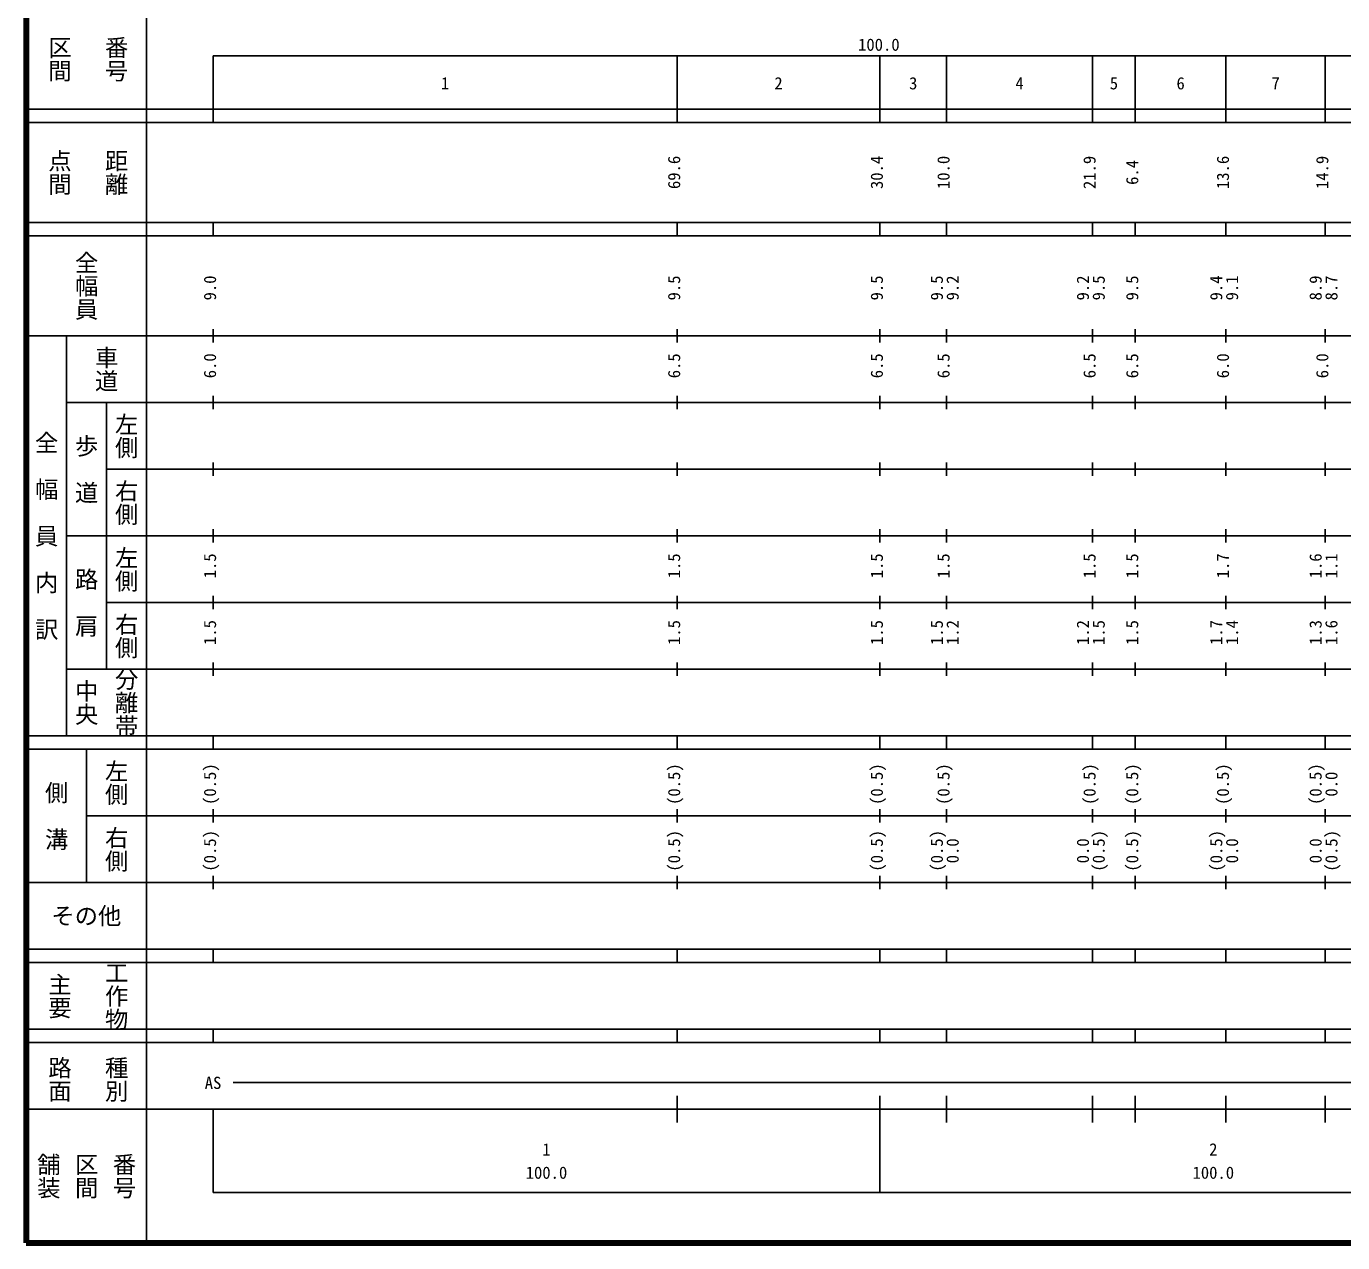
# Model space of a CAD drawing. Units: millimetres on the paper, enlarged 1000 times. Extents: x 40000 to 680000, y 20000 to 380000.
# Drawn here: x 40000 to 237400, y 20000 to 202409 of the extents above; entities that cross this region are included whole.
import ezdxf
from ezdxf.enums import TextEntityAlignment as Align

# ---------------------------------------------------------------- set-up
doc = ezdxf.new("R2010")
doc.units = ezdxf.units.MM
doc.header["$LTSCALE"] = 1000
doc.layers.add('M-TTL', color=2, linetype='Continuous', lineweight=140)
doc.layers.add('M-TTL-BAND', color=7, linetype='Continuous', lineweight=25)
doc.styles.add('@ＭＳ ゴシック', font='')
doc.styles.add('ＭＳ ゴシック', font='')
doc.styles.get('@ＭＳ ゴシック').set_extended_font_data('@MS Gothic')
doc.styles.get('ＭＳ ゴシック').set_extended_font_data('MS Gothic')

msp = doc.modelspace()

# ---------------------------------------------------------------- linework, layer by layer
at = {"layer": 'M-TTL'}
for p, q in [((40000, 380000), (40000, 20000)), ((40000, 20000), (680000, 20000))]:
    msp.add_line(p, q, dxfattribs=at)
at = {"layer": 'M-TTL-BAND'}
for p, q in [((58000, 370000), (58000, 20000)), ((68000, 198000), (579000, 198000)), ((68000, 198000), (68000, 188000)), ((137600, 188000), (137600, 198000)), ((168000, 188000), (168000, 198000)), ((178000, 188000), (178000, 198000)), ((199900, 188000), (199900, 198000)), ((206300, 188000), (206300, 198000)), ((219900, 188000), (219900, 198000)), ((234800, 188000), (234800, 198000)), ((40000, 190000), (579000, 190000)), ((40000, 188000), (579000, 188000)), ((40000, 173000), (579000, 173000)), ((68000, 171000), (68000, 173000)), ((137600, 171000), (137600, 173000)), ((168000, 171000), (168000, 173000)), ((178000, 171000), (178000, 173000)), ((199900, 171000), (199900, 173000)), ((206300, 171000), (206300, 173000)), ((219900, 171000), (219900, 173000)), ((234800, 171000), (234800, 173000)), ((40000, 171000), (579000, 171000)), ((40000, 156000), (579000, 156000)), ((46000, 96000), (46000, 156000)), ((68000, 155000), (68000, 157000)), ((137600, 155000), (137600, 157000)), ((168000, 155000), (168000, 157000)), ((178000, 155000), (178000, 157000)), ((199900, 155000), (199900, 157000)), ((206300, 155000), (206300, 157000)), ((219900, 155000), (219900, 157000)), ((234800, 155000), (234800, 157000)), ((68000, 145000), (68000, 147000)), ((137600, 145000), (137600, 147000)), ((168000, 145000), (168000, 147000)), ((178000, 145000), (178000, 147000)), ((199900, 145000), (199900, 147000)), ((206300, 145000), (206300, 147000)), ((219900, 145000), (219900, 147000)), ((234800, 145000), (234800, 147000)), ((46000, 146000), (579000, 146000)), ((52000, 146000), (52000, 106000)), ((68000, 135000), (68000, 137000)), ((137600, 135000), (137600, 137000)), ((168000, 135000), (168000, 137000)), ((178000, 135000), (178000, 137000)), ((199900, 135000), (199900, 137000)), ((206300, 135000), (206300, 137000)), ((219900, 135000), (219900, 137000)), ((234800, 135000), (234800, 137000)), ((52000, 136000), (579000, 136000)), ((68000, 125000), (68000, 127000)), ((137600, 125000), (137600, 127000)), ((168000, 125000), (168000, 127000)), ((178000, 125000), (178000, 127000)), ((199900, 125000), (199900, 127000)), ((206300, 125000), (206300, 127000)), ((219900, 125000), (219900, 127000)), ((234800, 125000), (234800, 127000)), ((46000, 126000), (579000, 126000)), ((68000, 115000), (68000, 117000)), ((137600, 115000), (137600, 117000)), ((168000, 115000), (168000, 117000)), ((178000, 115000), (178000, 117000)), ((199900, 115000), (199900, 117000)), ((206300, 115000), (206300, 117000)), ((219900, 115000), (219900, 117000)), ((234800, 115000), (234800, 117000)), ((52000, 116000), (579000, 116000)), ((68000, 105000), (68000, 107000)), ((137600, 105000), (137600, 107000)), ((168000, 105000), (168000, 107000)), ((178000, 105000), (178000, 107000)), ((199900, 105000), (199900, 107000)), ((206300, 105000), (206300, 107000)), ((219900, 105000), (219900, 107000)), ((234800, 105000), (234800, 107000)), ((46000, 106000), (579000, 106000)), ((40000, 96000), (579000, 96000)), ((68000, 94000), (68000, 96000)), ((137600, 94000), (137600, 96000)), ((168000, 94000), (168000, 96000)), ((178000, 94000), (178000, 96000)), ((199900, 94000), (199900, 96000)), ((206300, 94000), (206300, 96000)), ((219900, 94000), (219900, 96000)), ((234800, 94000), (234800, 96000)), ((40000, 94000), (579000, 94000)), ((49000, 94000), (49000, 74000)), ((68000, 83000), (68000, 85000)), ((137600, 83000), (137600, 85000)), ((168000, 83000), (168000, 85000)), ((178000, 83000), (178000, 85000)), ((199900, 83000), (199900, 85000)), ((206300, 83000), (206300, 85000)), ((219900, 83000), (219900, 85000)), ((234800, 83000), (234800, 85000)), ((49000, 84000), (579000, 84000)), ((40000, 74000), (579000, 74000)), ((68000, 73000), (68000, 75000)), ((137600, 73000), (137600, 75000)), ((168000, 73000), (168000, 75000)), ((178000, 73000), (178000, 75000)), ((199900, 73000), (199900, 75000)), ((206300, 73000), (206300, 75000)), ((219900, 73000), (219900, 75000)), ((234800, 73000), (234800, 75000)), ((40000, 64000), (579000, 64000)), ((68000, 62000), (68000, 64000)), ((137600, 62000), (137600, 64000)), ((168000, 62000), (168000, 64000)), ((178000, 62000), (178000, 64000)), ((199900, 62000), (199900, 64000)), ((206300, 62000), (206300, 64000)), ((219900, 62000), (219900, 64000)), ((234800, 62000), (234800, 64000)), ((40000, 62000), (579000, 62000)), ((40000, 52000), (579000, 52000)), ((68000, 50000), (68000, 52000)), ((137600, 50000), (137600, 52000)), ((168000, 50000), (168000, 52000)), ((178000, 50000), (178000, 52000)), ((199900, 50000), (199900, 52000)), ((206300, 50000), (206300, 52000)), ((219900, 50000), (219900, 52000)), ((234800, 50000), (234800, 52000)), ((40000, 50000), (579000, 50000)), ((71000, 44000), (568000, 44000)), ((137600, 38000), (137600, 42000)), ((168000, 27500), (168000, 42000)), ((178000, 38000), (178000, 42000)), ((199900, 38000), (199900, 42000)), ((206300, 38000), (206300, 42000)), ((219900, 38000), (219900, 42000)), ((234800, 38000), (234800, 42000)), ((40000, 40000), (579000, 40000)), ((68000, 40000), (68000, 27500)), ((68000, 27500), (579000, 27500))]:
    msp.add_line(p, q, dxfattribs=at)

# ---------------------------------------------------------------- texts
at = {"layer": 'M-TTL-BAND', "style": '@ＭＳ ゴシック'}
for s, p in [('区間', (45000, 197500)), ('番号', (53500, 197500)), ('点間', (45000, 180500)), ('距離', (53500, 180500)), ('全幅員', (49000, 163500)), ('車道', (52000, 151000)), ('左側', (55000, 141000)), ('全\u3000幅\u3000員\u3000内\u3000訳', (43000, 126000)), ('歩\u3000道', (49000, 136000)), ('右側', (55000, 131000)), ('左側', (55000, 121000)), ('路\u3000肩', (49000, 116000)), ('右側', (55000, 111000)), ('分離帯', (55000, 101000)), ('中央', (49000, 101000)), ('左側', (53500, 89000)), ('側\u3000溝', (44500, 84000)), ('右側', (53500, 79000)), ('工作物', (53500, 57000)), ('主要', (45000, 57000)), ('路面', (45000, 44500)), ('種別', (53500, 44500)), ('舗装', (43333, 30000)), ('区間', (49000, 30000)), ('番号', (54667, 30000))]:
    msp.add_text(s, height=2566, rotation=270, dxfattribs=at).set_placement(p, align=Align.MIDDLE_CENTER)
at = {"layer": 'M-TTL-BAND', "style": 'ＭＳ ゴシック'}
for s, p in [('100.0', (167844, 198195)), ('1', (102800, 192405)), ('2', (152800, 192405)), ('3', (173000, 192405)), ('4', (188950, 192405)), ('5', (203100, 192405)), ('6', (213100, 192405)), ('7', (227350, 192405)), ('AS', (68000, 42500)), ('1', (118000, 32523)), ('2', (218000, 32523)), ('100.0', (118000, 29033)), ('100.0', (218000, 29033))]:
    msp.add_text(s, height=1833, dxfattribs=at).set_placement(p, align=Align.BOTTOM_CENTER)
for s, p in [('69.6', (138600, 180500)), ('30.4', (169000, 180500)), ('10.0', (179000, 180500)), ('21.9', (200900, 180500)), ('6.4', (207300, 180500)), ('13.6', (220900, 180500)), ('14.9', (235800, 180500)), ('9.0', (69000, 163174)), ('9.5', (138600, 163174)), ('9.5', (169000, 163174)), ('9.5', (178000, 163174)), ('9.2', (180370, 163174)), ('9.2', (199900, 163174)), ('9.5', (202270, 163174)), ('9.5', (207300, 163174)), ('9.4', (219900, 163174)), ('9.1', (222270, 163174)), ('8.9', (234800, 163174)), ('8.7', (237170, 163174)), ('6.0', (69000, 151500)), ('6.5', (138600, 151500)), ('6.5', (169000, 151500)), ('6.5', (179000, 151500)), ('6.5', (200900, 151500)), ('6.5', (207300, 151500)), ('6.0', (220900, 151500)), ('6.0', (235800, 151500)), ('1.5', (69000, 121500)), ('1.5', (138600, 121500)), ('1.5', (169000, 121500)), ('1.5', (179000, 121500)), ('1.5', (200900, 121500)), ('1.5', (207300, 121500)), ('1.7', (220900, 121500)), ('1.6', (234800, 121500)), ('1.1', (237170, 121500)), ('1.5', (69000, 111500)), ('1.5', (138600, 111500)), ('1.5', (169000, 111500)), ('1.5', (178000, 111500)), ('1.2', (180370, 111500)), ('1.2', (199900, 111500)), ('1.5', (202270, 111500)), ('1.5', (207300, 111500)), ('1.7', (219900, 111500)), ('1.4', (222270, 111500)), ('1.3', (234800, 111500)), ('1.6', (237170, 111500)), ('(0.5)', (69000, 88764)), ('(0.5)', (138600, 88764)), ('(0.5)', (169000, 88764)), ('(0.5)', (179000, 88764)), ('(0.5)', (200900, 88764)), ('(0.5)', (207300, 88764)), ('(0.5)', (220900, 88764)), ('(0.5)', (234800, 88764)), ('0.0', (237170, 88764)), ('(0.5)', (69000, 78764)), ('(0.5)', (138600, 78764)), ('(0.5)', (169000, 78764)), ('(0.5)', (178000, 78764)), ('(0.5)', (202270, 78764)), ('(0.5)', (207300, 78764)), ('(0.5)', (219900, 78764)), ('(0.5)', (237170, 78764)), ('0.0', (180370, 78764)), ('0.0', (199900, 78764)), ('0.0', (222270, 78764)), ('0.0', (234800, 78764))]:
    msp.add_text(s, height=1833, rotation=90, dxfattribs=at).set_placement(p, align=Align.BOTTOM_CENTER)
msp.add_text('その他', height=2566, dxfattribs=at).set_placement((49000, 69000), align=Align.MIDDLE_CENTER)

doc.saveas('drawing.dxf')
